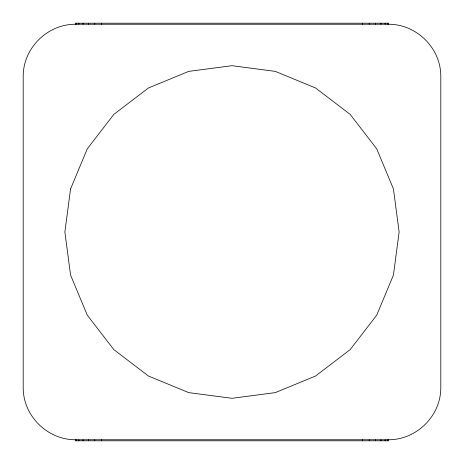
<?xml version="1.0" encoding="UTF-8"?>
<svg xmlns="http://www.w3.org/2000/svg" width="464" height="464" viewBox="0 0 464 464"><rect width="100%" height="100%" fill="white"/><g stroke="black" fill="none" stroke-linecap="round" stroke-linejoin="round"><path stroke-width="0.7" d="M75.4 24.238C47.386 24.192 23.177 48.099 23.2 76.177L23.2 387.823C23.177 415.901 47.386 439.808 75.4 439.762L388.6 439.762C416.614 439.808 440.823 415.901 440.8 387.823L440.8 76.177C440.823 48.099 416.614 24.192 388.6 24.238L75.4 24.238L75.4 23.2L388.6 23.2L388.6 24.238M388.6 439.762L388.6 440.8L75.4 440.8L75.4 439.762M387.713 23.2L387.713 24.238M387.713 439.762L387.713 440.8M385.103 23.2L385.103 24.238M385.103 439.762L385.103 440.8M380.956 23.2L380.956 24.238M380.956 439.762L380.956 440.8M375.55 23.2L375.55 24.238M375.55 439.762L375.55 440.8M369.257 23.2L369.257 24.238M369.257 439.762L369.257 440.8M362.5 23.2L362.5 24.238M362.5 439.762L362.5 440.8M101.5 23.2L101.5 24.238M101.5 439.762L101.5 440.8M94.743 23.2L94.743 24.238M94.743 439.762L94.743 440.8M88.45 23.2L88.45 24.238M88.45 439.762L88.45 440.8M83.044 23.2L83.044 24.238M83.044 439.762L83.044 440.8M78.897 23.2L78.897 24.238M78.897 439.762L78.897 440.8M76.287 23.2L76.287 24.238M76.287 439.762L76.287 440.8M70.563 188.958L64.867 232L70.563 275.042L87.261 315.149L113.819 349.589L148.434 376.02L188.744 392.631L232 398.298L275.256 392.631L315.566 376.02L350.181 349.589L376.739 315.149L393.437 275.042L399.133 232L393.437 188.958L376.739 148.851L350.181 114.411L315.566 87.98L275.256 71.369L232 65.702L188.744 71.369L148.434 87.98L113.819 114.411L87.261 148.851L70.563 188.958"/></g></svg>
